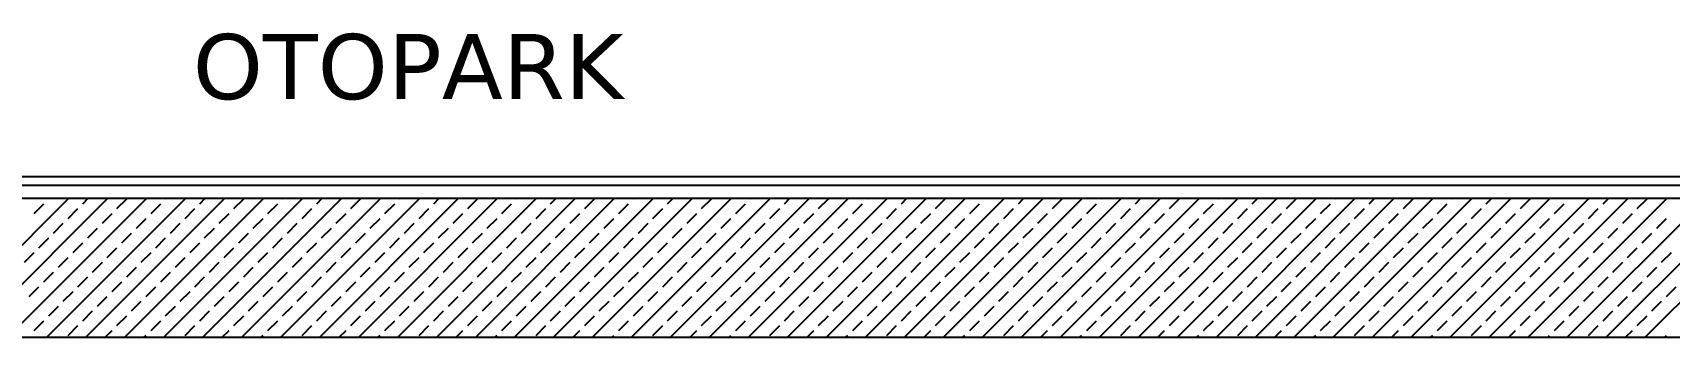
# Model space of a CAD drawing. Header units: millimetres. Extents: x 43168.9 to 43194.6, y -25545.1 to -25543.4.
# Drawn here: x 43183.3448 to 43183.4956, y -25544.5994 to -25544.5713 of the extents above; entities that cross this region are included whole.
import ezdxf
from ezdxf.enums import TextEntityAlignment as Align

# ---------------------------------------------------------------- set-up
doc = ezdxf.new("R2010")
doc.units = ezdxf.units.MM
doc.header["$LTSCALE"] = 200
doc.linetypes.add('kesit_$0$HIDDEN2', pattern=[0.1875, 0.125, -0.0625])
for name, color, linetype in [('kaplama-gnl_sgh', 30, 'Continuous'), ('kesit_$0$izd-alt_sgh', 8, 'kesit_$0$HIDDEN2'), ('kolon-b.a_sgh', 6, 'Continuous'), ('tarama-betonarme_sgh', 223, 'Continuous'), ('yazi-mahal_sgh', 12, 'Continuous')]:
    doc.layers.add(name, color=color, linetype=linetype)
doc.styles.add('text1', font='VERDANA.TTF')

msp = doc.modelspace()

# ---------------------------------------------------------------- linework, layer by layer
at = {"layer": 'kaplama-gnl_sgh'}
for p, q in [((43183.18405, -25544.58456), (43183.61769, -25544.58456)), ((43183.18405, -25544.58536), (43183.61769, -25544.58536))]:
    msp.add_line(p, q, dxfattribs=at)
at = {"layer": 'kesit_$0$izd-alt_sgh'}
msp.add_line((43183.07862, -25544.58656), (43185.19931, -25544.58656), dxfattribs=at)
at = {"layer": 'kolon-b.a_sgh'}
for p, q in [((43183.18305, -25544.58656), (43183.61869, -25544.58656)), ((43183.18305, -25544.59936), (43183.61869, -25544.59936))]:
    msp.add_line(p, q, dxfattribs=at)
at = {"layer": 'tarama-betonarme_sgh'}
for p, q in [((43183.33531, -25544.59936), (43183.34811, -25544.58656)), ((43183.3389, -25544.59936), (43183.3517, -25544.58656)), ((43183.34249, -25544.59936), (43183.35529, -25544.58656)), ((43183.34491, -25544.58796), (43183.34581, -25544.58706)), ((43183.34608, -25544.59936), (43183.35888, -25544.58656)), ((43183.34626, -25544.58662), (43183.34631, -25544.58656)), ((43183.34805, -25544.58841), (43183.34895, -25544.58751)), ((43183.3494, -25544.58706), (43183.3499, -25544.58656)), ((43183.34968, -25544.59936), (43183.36248, -25544.58656)), ((43183.35254, -25544.58751), (43183.35344, -25544.58662)), ((43183.35327, -25544.59936), (43183.36607, -25544.58656)), ((43183.35569, -25544.58796), (43183.35658, -25544.58706)), ((43183.35686, -25544.59936), (43183.36966, -25544.58656)), ((43183.35703, -25544.58662), (43183.35709, -25544.58656)), ((43183.35883, -25544.58841), (43183.35973, -25544.58751)), ((43183.36018, -25544.58706), (43183.36068, -25544.58656)), ((43183.36045, -25544.59936), (43183.37325, -25544.58656)), ((43183.36332, -25544.58751), (43183.36422, -25544.58662)), ((43183.36405, -25544.59936), (43183.37685, -25544.58656)), ((43183.36646, -25544.58796), (43183.36736, -25544.58706)), ((43183.36764, -25544.59936), (43183.38044, -25544.58656)), ((43183.36781, -25544.58662), (43183.36786, -25544.58656)), ((43183.3696, -25544.58841), (43183.3705, -25544.58751)), ((43183.37095, -25544.58706), (43183.37146, -25544.58656)), ((43183.37123, -25544.59936), (43183.38403, -25544.58656)), ((43183.37409, -25544.58751), (43183.37499, -25544.58662)), ((43183.37482, -25544.59936), (43183.38762, -25544.58656)), ((43183.37724, -25544.58796), (43183.37814, -25544.58706)), ((43183.37841, -25544.59936), (43183.39121, -25544.58656)), ((43183.37859, -25544.58662), (43183.37864, -25544.58656)), ((43183.38038, -25544.58841), (43183.38128, -25544.58751)), ((43183.38173, -25544.58706), (43183.38223, -25544.58656)), ((43183.38201, -25544.59936), (43183.39481, -25544.58656)), ((43183.38487, -25544.58751), (43183.38577, -25544.58662)), ((43183.3856, -25544.59936), (43183.3984, -25544.58656)), ((43183.38801, -25544.58796), (43183.38891, -25544.58706)), ((43183.38919, -25544.59936), (43183.40199, -25544.58656)), ((43183.38936, -25544.58662), (43183.38942, -25544.58656)), ((43183.39116, -25544.58841), (43183.39206, -25544.58751)), ((43183.3925, -25544.58706), (43183.39301, -25544.58656)), ((43183.39278, -25544.59936), (43183.40558, -25544.58656)), ((43183.39565, -25544.58751), (43183.39655, -25544.58662)), ((43183.39637, -25544.59936), (43183.40917, -25544.58656)), ((43183.39879, -25544.58796), (43183.39969, -25544.58706)), ((43183.39997, -25544.59936), (43183.41277, -25544.58656)), ((43183.40014, -25544.58662), (43183.40019, -25544.58656)), ((43183.40193, -25544.58841), (43183.40283, -25544.58751)), ((43183.40328, -25544.58706), (43183.40379, -25544.58656)), ((43183.40356, -25544.59936), (43183.41636, -25544.58656)), ((43183.40642, -25544.58751), (43183.40732, -25544.58662)), ((43183.40715, -25544.59936), (43183.41995, -25544.58656)), ((43183.40957, -25544.58796), (43183.41046, -25544.58706)), ((43183.41074, -25544.59936), (43183.42354, -25544.58656)), ((43183.41091, -25544.58662), (43183.41097, -25544.58656)), ((43183.41271, -25544.58841), (43183.41361, -25544.58751)), ((43183.41406, -25544.58706), (43183.41456, -25544.58656)), ((43183.41433, -25544.59936), (43183.42713, -25544.58656)), ((43183.4172, -25544.58751), (43183.4181, -25544.58662)), ((43183.41793, -25544.59936), (43183.43073, -25544.58656)), ((43183.42034, -25544.58796), (43183.42124, -25544.58706)), ((43183.42152, -25544.59936), (43183.43432, -25544.58656)), ((43183.42169, -25544.58662), (43183.42175, -25544.58656)), ((43183.42349, -25544.58841), (43183.42438, -25544.58751)), ((43183.42483, -25544.58706), (43183.42534, -25544.58656)), ((43183.42511, -25544.59936), (43183.43791, -25544.58656)), ((43183.42798, -25544.58751), (43183.42887, -25544.58662)), ((43183.4287, -25544.59936), (43183.4415, -25544.58656)), ((43183.43112, -25544.58796), (43183.43202, -25544.58706)), ((43183.4323, -25544.59936), (43183.4451, -25544.58656)), ((43183.43247, -25544.58662), (43183.43252, -25544.58656)), ((43183.43426, -25544.58841), (43183.43516, -25544.58751)), ((43183.43561, -25544.58706), (43183.43611, -25544.58656)), ((43183.43589, -25544.59936), (43183.44869, -25544.58656)), ((43183.43875, -25544.58751), (43183.43965, -25544.58662)), ((43183.43948, -25544.59936), (43183.45228, -25544.58656)), ((43183.4419, -25544.58796), (43183.44279, -25544.58706)), ((43183.44307, -25544.59936), (43183.45587, -25544.58656)), ((43183.44324, -25544.58662), (43183.4433, -25544.58656)), ((43183.44504, -25544.58841), (43183.44594, -25544.58751)), ((43183.44639, -25544.58706), (43183.44689, -25544.58656)), ((43183.44666, -25544.59936), (43183.45946, -25544.58656)), ((43183.44953, -25544.58751), (43183.45043, -25544.58662)), ((43183.45026, -25544.59936), (43183.46306, -25544.58656)), ((43183.45267, -25544.58796), (43183.45357, -25544.58706)), ((43183.45385, -25544.59936), (43183.46665, -25544.58656)), ((43183.45402, -25544.58662), (43183.45408, -25544.58656)), ((43183.45582, -25544.58841), (43183.45671, -25544.58751)), ((43183.45716, -25544.58706), (43183.45767, -25544.58656)), ((43183.45744, -25544.59936), (43183.47024, -25544.58656)), ((43183.46031, -25544.58751), (43183.4612, -25544.58662)), ((43183.46103, -25544.59936), (43183.47383, -25544.58656)), ((43183.46345, -25544.58796), (43183.46435, -25544.58706)), ((43183.46462, -25544.59936), (43183.47742, -25544.58656)), ((43183.4648, -25544.58662), (43183.46485, -25544.58656)), ((43183.46659, -25544.58841), (43183.46749, -25544.58751)), ((43183.46794, -25544.58706), (43183.46844, -25544.58656)), ((43183.46822, -25544.59936), (43183.48102, -25544.58656)), ((43183.47108, -25544.58751), (43183.47198, -25544.58662)), ((43183.47181, -25544.59936), (43183.48461, -25544.58656)), ((43183.47422, -25544.58796), (43183.47512, -25544.58706)), ((43183.4754, -25544.59936), (43183.4882, -25544.58656)), ((43183.47557, -25544.58662), (43183.47563, -25544.58656)), ((43183.47737, -25544.58841), (43183.47827, -25544.58751)), ((43183.47871, -25544.58706), (43183.47922, -25544.58656)), ((43183.47899, -25544.59936), (43183.49179, -25544.58656)), ((43183.48186, -25544.58751), (43183.48276, -25544.58662)), ((43183.48258, -25544.59936), (43183.49538, -25544.58656)), ((43183.485, -25544.58796), (43183.4859, -25544.58706)), ((43183.48618, -25544.59936), (43183.49898, -25544.58656)), ((43183.48635, -25544.58662), (43183.4864, -25544.58656)), ((43183.48814, -25544.58841), (43183.48904, -25544.58751)), ((43183.48949, -25544.58706), (43183.49, -25544.58656)), ((43183.48977, -25544.59936), (43183.50257, -25544.58656)), ((43183.49263, -25544.58751), (43183.49353, -25544.58662)), ((43183.49336, -25544.59936), (43183.50616, -25544.58656)), ((43183.34671, -25544.58976), (43183.3476, -25544.58886)), ((43183.3512, -25544.58886), (43183.35209, -25544.58796)), ((43183.35434, -25544.58931), (43183.35524, -25544.58841)), ((43183.35748, -25544.58976), (43183.35838, -25544.58886)), ((43183.36197, -25544.58886), (43183.36287, -25544.58796)), ((43183.36511, -25544.58931), (43183.36601, -25544.58841)), ((43183.36826, -25544.58976), (43183.36916, -25544.58886)), ((43183.37275, -25544.58886), (43183.37365, -25544.58796)), ((43183.37589, -25544.58931), (43183.37679, -25544.58841)), ((43183.37903, -25544.58976), (43183.37993, -25544.58886)), ((43183.38352, -25544.58886), (43183.38442, -25544.58796)), ((43183.38667, -25544.58931), (43183.38757, -25544.58841)), ((43183.38981, -25544.58976), (43183.39071, -25544.58886)), ((43183.3943, -25544.58886), (43183.3952, -25544.58796)), ((43183.39744, -25544.58931), (43183.39834, -25544.58841)), ((43183.40059, -25544.58976), (43183.40148, -25544.58886)), ((43183.40508, -25544.58886), (43183.40597, -25544.58796)), ((43183.40822, -25544.58931), (43183.40912, -25544.58841)), ((43183.41136, -25544.58976), (43183.41226, -25544.58886)), ((43183.41585, -25544.58886), (43183.41675, -25544.58796)), ((43183.419, -25544.58931), (43183.41989, -25544.58841)), ((43183.42214, -25544.58976), (43183.42304, -25544.58886)), ((43183.42663, -25544.58886), (43183.42753, -25544.58796)), ((43183.42977, -25544.58931), (43183.43067, -25544.58841)), ((43183.43292, -25544.58976), (43183.43381, -25544.58886)), ((43183.43741, -25544.58886), (43183.4383, -25544.58796)), ((43183.44055, -25544.58931), (43183.44145, -25544.58841)), ((43183.44369, -25544.58976), (43183.44459, -25544.58886)), ((43183.44818, -25544.58886), (43183.44908, -25544.58796)), ((43183.45133, -25544.58931), (43183.45222, -25544.58841)), ((43183.45447, -25544.58976), (43183.45537, -25544.58886)), ((43183.45896, -25544.58886), (43183.45986, -25544.58796)), ((43183.4621, -25544.58931), (43183.463, -25544.58841)), ((43183.46524, -25544.58976), (43183.46614, -25544.58886)), ((43183.46973, -25544.58886), (43183.47063, -25544.58796)), ((43183.47288, -25544.58931), (43183.47378, -25544.58841)), ((43183.47602, -25544.58976), (43183.47692, -25544.58886)), ((43183.48051, -25544.58886), (43183.48141, -25544.58796)), ((43183.48365, -25544.58931), (43183.48455, -25544.58841)), ((43183.4868, -25544.58976), (43183.4877, -25544.58886)), ((43183.49129, -25544.58886), (43183.49219, -25544.58796)), ((43183.49443, -25544.58931), (43183.49533, -25544.58841)), ((43183.34536, -25544.59111), (43183.34626, -25544.59021)), ((43183.3485, -25544.59155), (43183.3494, -25544.59066)), ((43183.34985, -25544.59021), (43183.35075, -25544.58931)), ((43183.35299, -25544.59066), (43183.35389, -25544.58976)), ((43183.35613, -25544.59111), (43183.35703, -25544.59021)), ((43183.35928, -25544.59155), (43183.36018, -25544.59066)), ((43183.36062, -25544.59021), (43183.36152, -25544.58931)), ((43183.36377, -25544.59066), (43183.36467, -25544.58976)), ((43183.36691, -25544.59111), (43183.36781, -25544.59021)), ((43183.37005, -25544.59155), (43183.37095, -25544.59066)), ((43183.3714, -25544.59021), (43183.3723, -25544.58931)), ((43183.37454, -25544.59066), (43183.37544, -25544.58976)), ((43183.37769, -25544.59111), (43183.37859, -25544.59021)), ((43183.38083, -25544.59155), (43183.38173, -25544.59066)), ((43183.38218, -25544.59021), (43183.38308, -25544.58931)), ((43183.38532, -25544.59066), (43183.38622, -25544.58976)), ((43183.38846, -25544.59111), (43183.38936, -25544.59021)), ((43183.39161, -25544.59155), (43183.3925, -25544.59066)), ((43183.39295, -25544.59021), (43183.39385, -25544.58931)), ((43183.3961, -25544.59066), (43183.39699, -25544.58976)), ((43183.39924, -25544.59111), (43183.40014, -25544.59021)), ((43183.40238, -25544.59155), (43183.40328, -25544.59066)), ((43183.40373, -25544.59021), (43183.40463, -25544.58931)), ((43183.40687, -25544.59066), (43183.40777, -25544.58976)), ((43183.41002, -25544.59111), (43183.41091, -25544.59021)), ((43183.41316, -25544.59155), (43183.41406, -25544.59066)), ((43183.41451, -25544.59021), (43183.4154, -25544.58931)), ((43183.41765, -25544.59066), (43183.41855, -25544.58976)), ((43183.42079, -25544.59111), (43183.42169, -25544.59021)), ((43183.42394, -25544.59155), (43183.42483, -25544.59066)), ((43183.42528, -25544.59021), (43183.42618, -25544.58931)), ((43183.42843, -25544.59066), (43183.42932, -25544.58976)), ((43183.43157, -25544.59111), (43183.43247, -25544.59021)), ((43183.43471, -25544.59155), (43183.43561, -25544.59066)), ((43183.43606, -25544.59021), (43183.43696, -25544.58931)), ((43183.4392, -25544.59066), (43183.4401, -25544.58976)), ((43183.44234, -25544.59111), (43183.44324, -25544.59021)), ((43183.44549, -25544.59155), (43183.44639, -25544.59066)), ((43183.44683, -25544.59021), (43183.44773, -25544.58931)), ((43183.44998, -25544.59066), (43183.45088, -25544.58976)), ((43183.45312, -25544.59111), (43183.45402, -25544.59021)), ((43183.45626, -25544.59155), (43183.45716, -25544.59066)), ((43183.45761, -25544.59021), (43183.45851, -25544.58931)), ((43183.46075, -25544.59066), (43183.46165, -25544.58976)), ((43183.4639, -25544.59111), (43183.4648, -25544.59021)), ((43183.46704, -25544.59155), (43183.46794, -25544.59066)), ((43183.46839, -25544.59021), (43183.46929, -25544.58931)), ((43183.47153, -25544.59066), (43183.47243, -25544.58976)), ((43183.47467, -25544.59111), (43183.47557, -25544.59021)), ((43183.47782, -25544.59155), (43183.47871, -25544.59066)), ((43183.47916, -25544.59021), (43183.48006, -25544.58931)), ((43183.48231, -25544.59066), (43183.48321, -25544.58976)), ((43183.48545, -25544.59111), (43183.48635, -25544.59021)), ((43183.48859, -25544.59155), (43183.48949, -25544.59066)), ((43183.48994, -25544.59021), (43183.49084, -25544.58931)), ((43183.49308, -25544.59066), (43183.49398, -25544.58976)), ((43183.34401, -25544.59245), (43183.34491, -25544.59155)), ((43183.34715, -25544.5929), (43183.34805, -25544.592)), ((43183.35164, -25544.592), (43183.35254, -25544.59111)), ((43183.35479, -25544.59245), (43183.35569, -25544.59155)), ((43183.35793, -25544.5929), (43183.35883, -25544.592)), ((43183.36242, -25544.592), (43183.36332, -25544.59111)), ((43183.36556, -25544.59245), (43183.36646, -25544.59155)), ((43183.36871, -25544.5929), (43183.3696, -25544.592)), ((43183.3732, -25544.592), (43183.37409, -25544.59111)), ((43183.37634, -25544.59245), (43183.37724, -25544.59155)), ((43183.37948, -25544.5929), (43183.38038, -25544.592)), ((43183.38397, -25544.592), (43183.38487, -25544.59111)), ((43183.38712, -25544.59245), (43183.38801, -25544.59155)), ((43183.39026, -25544.5929), (43183.39116, -25544.592)), ((43183.39475, -25544.592), (43183.39565, -25544.59111)), ((43183.39789, -25544.59245), (43183.39879, -25544.59155)), ((43183.40104, -25544.5929), (43183.40193, -25544.592)), ((43183.40553, -25544.592), (43183.40642, -25544.59111)), ((43183.40867, -25544.59245), (43183.40957, -25544.59155)), ((43183.41181, -25544.5929), (43183.41271, -25544.592)), ((43183.4163, -25544.592), (43183.4172, -25544.59111)), ((43183.41945, -25544.59245), (43183.42034, -25544.59155)), ((43183.42259, -25544.5929), (43183.42349, -25544.592)), ((43183.42708, -25544.592), (43183.42798, -25544.59111)), ((43183.43022, -25544.59245), (43183.43112, -25544.59155)), ((43183.43336, -25544.5929), (43183.43426, -25544.592)), ((43183.43785, -25544.592), (43183.43875, -25544.59111)), ((43183.441, -25544.59245), (43183.4419, -25544.59155)), ((43183.44414, -25544.5929), (43183.44504, -25544.592)), ((43183.44863, -25544.592), (43183.44953, -25544.59111)), ((43183.45177, -25544.59245), (43183.45267, -25544.59155)), ((43183.45492, -25544.5929), (43183.45582, -25544.592)), ((43183.45941, -25544.592), (43183.46031, -25544.59111)), ((43183.46255, -25544.59245), (43183.46345, -25544.59155)), ((43183.46569, -25544.5929), (43183.46659, -25544.592)), ((43183.47018, -25544.592), (43183.47108, -25544.59111)), ((43183.47333, -25544.59245), (43183.47422, -25544.59155)), ((43183.47647, -25544.5929), (43183.47737, -25544.592)), ((43183.48096, -25544.592), (43183.48186, -25544.59111)), ((43183.4841, -25544.59245), (43183.485, -25544.59155)), ((43183.48725, -25544.5929), (43183.48814, -25544.592)), ((43183.49174, -25544.592), (43183.49263, -25544.59111)), ((43183.49488, -25544.59245), (43183.49578, -25544.59155)), ((43183.34581, -25544.59425), (43183.34671, -25544.59335)), ((43183.3503, -25544.59335), (43183.3512, -25544.59245)), ((43183.35344, -25544.5938), (43183.35434, -25544.5929)), ((43183.35658, -25544.59425), (43183.35748, -25544.59335)), ((43183.36107, -25544.59335), (43183.36197, -25544.59245)), ((43183.36422, -25544.5938), (43183.36511, -25544.5929)), ((43183.36736, -25544.59425), (43183.36826, -25544.59335)), ((43183.37185, -25544.59335), (43183.37275, -25544.59245)), ((43183.37499, -25544.5938), (43183.37589, -25544.5929)), ((43183.37814, -25544.59425), (43183.37903, -25544.59335)), ((43183.38263, -25544.59335), (43183.38352, -25544.59245)), ((43183.38577, -25544.5938), (43183.38667, -25544.5929)), ((43183.38891, -25544.59425), (43183.38981, -25544.59335)), ((43183.3934, -25544.59335), (43183.3943, -25544.59245)), ((43183.39655, -25544.5938), (43183.39744, -25544.5929)), ((43183.39969, -25544.59425), (43183.40059, -25544.59335)), ((43183.40418, -25544.59335), (43183.40508, -25544.59245)), ((43183.40732, -25544.5938), (43183.40822, -25544.5929)), ((43183.41046, -25544.59425), (43183.41136, -25544.59335)), ((43183.41496, -25544.59335), (43183.41585, -25544.59245)), ((43183.4181, -25544.5938), (43183.419, -25544.5929)), ((43183.42124, -25544.59425), (43183.42214, -25544.59335)), ((43183.42573, -25544.59335), (43183.42663, -25544.59245)), ((43183.42887, -25544.5938), (43183.42977, -25544.5929)), ((43183.43202, -25544.59425), (43183.43292, -25544.59335)), ((43183.43651, -25544.59335), (43183.43741, -25544.59245)), ((43183.43965, -25544.5938), (43183.44055, -25544.5929)), ((43183.44279, -25544.59425), (43183.44369, -25544.59335)), ((43183.44728, -25544.59335), (43183.44818, -25544.59245)), ((43183.45043, -25544.5938), (43183.45133, -25544.5929)), ((43183.45357, -25544.59425), (43183.45447, -25544.59335)), ((43183.45806, -25544.59335), (43183.45896, -25544.59245)), ((43183.4612, -25544.5938), (43183.4621, -25544.5929)), ((43183.46435, -25544.59425), (43183.46524, -25544.59335)), ((43183.46884, -25544.59335), (43183.46973, -25544.59245)), ((43183.47198, -25544.5938), (43183.47288, -25544.5929)), ((43183.47512, -25544.59425), (43183.47602, -25544.59335)), ((43183.47961, -25544.59335), (43183.48051, -25544.59245)), ((43183.48276, -25544.5938), (43183.48365, -25544.5929)), ((43183.4859, -25544.59425), (43183.4868, -25544.59335)), ((43183.49039, -25544.59335), (43183.49129, -25544.59245)), ((43183.49353, -25544.5938), (43183.49443, -25544.5929)), ((43183.34446, -25544.5956), (43183.34536, -25544.5947)), ((43183.3476, -25544.59604), (43183.3485, -25544.59515)), ((43183.34895, -25544.5947), (43183.34985, -25544.5938)), ((43183.35209, -25544.59515), (43183.35299, -25544.59425)), ((43183.35524, -25544.5956), (43183.35613, -25544.5947)), ((43183.35838, -25544.59604), (43183.35928, -25544.59515)), ((43183.35973, -25544.5947), (43183.36062, -25544.5938)), ((43183.36287, -25544.59515), (43183.36377, -25544.59425)), ((43183.36601, -25544.5956), (43183.36691, -25544.5947)), ((43183.36916, -25544.59604), (43183.37005, -25544.59515)), ((43183.3705, -25544.5947), (43183.3714, -25544.5938)), ((43183.37365, -25544.59515), (43183.37454, -25544.59425)), ((43183.37679, -25544.5956), (43183.37769, -25544.5947)), ((43183.37993, -25544.59604), (43183.38083, -25544.59515)), ((43183.38128, -25544.5947), (43183.38218, -25544.5938)), ((43183.38442, -25544.59515), (43183.38532, -25544.59425)), ((43183.38757, -25544.5956), (43183.38846, -25544.5947)), ((43183.39071, -25544.59604), (43183.39161, -25544.59515)), ((43183.39206, -25544.5947), (43183.39295, -25544.5938)), ((43183.3952, -25544.59515), (43183.3961, -25544.59425)), ((43183.39834, -25544.5956), (43183.39924, -25544.5947)), ((43183.40148, -25544.59604), (43183.40238, -25544.59515)), ((43183.40283, -25544.5947), (43183.40373, -25544.5938)), ((43183.40597, -25544.59515), (43183.40687, -25544.59425)), ((43183.40912, -25544.5956), (43183.41002, -25544.5947)), ((43183.41226, -25544.59604), (43183.41316, -25544.59515)), ((43183.41361, -25544.5947), (43183.41451, -25544.5938)), ((43183.41675, -25544.59515), (43183.41765, -25544.59425)), ((43183.41989, -25544.5956), (43183.42079, -25544.5947)), ((43183.42304, -25544.59604), (43183.42394, -25544.59515)), ((43183.42438, -25544.5947), (43183.42528, -25544.5938)), ((43183.42753, -25544.59515), (43183.42843, -25544.59425)), ((43183.43067, -25544.5956), (43183.43157, -25544.5947)), ((43183.43381, -25544.59604), (43183.43471, -25544.59515)), ((43183.43516, -25544.5947), (43183.43606, -25544.5938)), ((43183.4383, -25544.59515), (43183.4392, -25544.59425)), ((43183.44145, -25544.5956), (43183.44234, -25544.5947)), ((43183.44459, -25544.59604), (43183.44549, -25544.59515)), ((43183.44594, -25544.5947), (43183.44683, -25544.5938)), ((43183.44908, -25544.59515), (43183.44998, -25544.59425)), ((43183.45222, -25544.5956), (43183.45312, -25544.5947)), ((43183.45537, -25544.59604), (43183.45626, -25544.59515)), ((43183.45671, -25544.5947), (43183.45761, -25544.5938)), ((43183.45986, -25544.59515), (43183.46075, -25544.59425)), ((43183.463, -25544.5956), (43183.4639, -25544.5947)), ((43183.46614, -25544.59604), (43183.46704, -25544.59515)), ((43183.46749, -25544.5947), (43183.46839, -25544.5938)), ((43183.47063, -25544.59515), (43183.47153, -25544.59425)), ((43183.47378, -25544.5956), (43183.47467, -25544.5947)), ((43183.47692, -25544.59604), (43183.47782, -25544.59515)), ((43183.47827, -25544.5947), (43183.47916, -25544.5938)), ((43183.48141, -25544.59515), (43183.48231, -25544.59425)), ((43183.48455, -25544.5956), (43183.48545, -25544.5947)), ((43183.4877, -25544.59604), (43183.48859, -25544.59515)), ((43183.48904, -25544.5947), (43183.48994, -25544.5938)), ((43183.49219, -25544.59515), (43183.49308, -25544.59425)), ((43183.49533, -25544.5956), (43183.49623, -25544.5947)), ((43183.34626, -25544.59739), (43183.34715, -25544.59649)), ((43183.35075, -25544.59649), (43183.35164, -25544.5956)), ((43183.35389, -25544.59694), (43183.35479, -25544.59604)), ((43183.35703, -25544.59739), (43183.35793, -25544.59649)), ((43183.36152, -25544.59649), (43183.36242, -25544.5956)), ((43183.36467, -25544.59694), (43183.36556, -25544.59604)), ((43183.36781, -25544.59739), (43183.36871, -25544.59649)), ((43183.3723, -25544.59649), (43183.3732, -25544.5956)), ((43183.37544, -25544.59694), (43183.37634, -25544.59604)), ((43183.37859, -25544.59739), (43183.37948, -25544.59649)), ((43183.38308, -25544.59649), (43183.38397, -25544.5956)), ((43183.38622, -25544.59694), (43183.38712, -25544.59604)), ((43183.38936, -25544.59739), (43183.39026, -25544.59649)), ((43183.39385, -25544.59649), (43183.39475, -25544.5956)), ((43183.39699, -25544.59694), (43183.39789, -25544.59604)), ((43183.40014, -25544.59739), (43183.40104, -25544.59649)), ((43183.40463, -25544.59649), (43183.40553, -25544.5956)), ((43183.40777, -25544.59694), (43183.40867, -25544.59604)), ((43183.41091, -25544.59739), (43183.41181, -25544.59649)), ((43183.4154, -25544.59649), (43183.4163, -25544.5956)), ((43183.41855, -25544.59694), (43183.41945, -25544.59604)), ((43183.42169, -25544.59739), (43183.42259, -25544.59649)), ((43183.42618, -25544.59649), (43183.42708, -25544.5956)), ((43183.42932, -25544.59694), (43183.43022, -25544.59604)), ((43183.43247, -25544.59739), (43183.43336, -25544.59649)), ((43183.43696, -25544.59649), (43183.43785, -25544.5956)), ((43183.4401, -25544.59694), (43183.441, -25544.59604)), ((43183.44324, -25544.59739), (43183.44414, -25544.59649)), ((43183.44773, -25544.59649), (43183.44863, -25544.5956)), ((43183.45088, -25544.59694), (43183.45177, -25544.59604)), ((43183.45402, -25544.59739), (43183.45492, -25544.59649)), ((43183.45851, -25544.59649), (43183.45941, -25544.5956)), ((43183.46165, -25544.59694), (43183.46255, -25544.59604)), ((43183.4648, -25544.59739), (43183.46569, -25544.59649)), ((43183.46929, -25544.59649), (43183.47018, -25544.5956)), ((43183.47243, -25544.59694), (43183.47333, -25544.59604)), ((43183.47557, -25544.59739), (43183.47647, -25544.59649)), ((43183.48006, -25544.59649), (43183.48096, -25544.5956)), ((43183.48321, -25544.59694), (43183.4841, -25544.59604)), ((43183.48635, -25544.59739), (43183.48725, -25544.59649)), ((43183.49084, -25544.59649), (43183.49174, -25544.5956)), ((43183.49398, -25544.59694), (43183.49488, -25544.59604)), ((43183.34491, -25544.59874), (43183.34581, -25544.59784)), ((43183.3494, -25544.59784), (43183.3503, -25544.59694)), ((43183.35254, -25544.59829), (43183.35344, -25544.59739)), ((43183.35569, -25544.59874), (43183.35658, -25544.59784)), ((43183.36018, -25544.59784), (43183.36107, -25544.59694)), ((43183.36332, -25544.59829), (43183.36422, -25544.59739)), ((43183.36646, -25544.59874), (43183.36736, -25544.59784)), ((43183.37095, -25544.59784), (43183.37185, -25544.59694)), ((43183.37409, -25544.59829), (43183.37499, -25544.59739)), ((43183.37724, -25544.59874), (43183.37814, -25544.59784)), ((43183.38173, -25544.59784), (43183.38263, -25544.59694)), ((43183.38487, -25544.59829), (43183.38577, -25544.59739)), ((43183.38801, -25544.59874), (43183.38891, -25544.59784)), ((43183.3925, -25544.59784), (43183.3934, -25544.59694)), ((43183.39565, -25544.59829), (43183.39655, -25544.59739)), ((43183.39879, -25544.59874), (43183.39969, -25544.59784)), ((43183.40328, -25544.59784), (43183.40418, -25544.59694)), ((43183.40642, -25544.59829), (43183.40732, -25544.59739)), ((43183.40957, -25544.59874), (43183.41046, -25544.59784)), ((43183.41406, -25544.59784), (43183.41496, -25544.59694)), ((43183.4172, -25544.59829), (43183.4181, -25544.59739)), ((43183.42034, -25544.59874), (43183.42124, -25544.59784)), ((43183.42483, -25544.59784), (43183.42573, -25544.59694)), ((43183.42798, -25544.59829), (43183.42887, -25544.59739)), ((43183.43112, -25544.59874), (43183.43202, -25544.59784)), ((43183.43561, -25544.59784), (43183.43651, -25544.59694)), ((43183.43875, -25544.59829), (43183.43965, -25544.59739)), ((43183.4419, -25544.59874), (43183.44279, -25544.59784)), ((43183.44639, -25544.59784), (43183.44728, -25544.59694)), ((43183.44953, -25544.59829), (43183.45043, -25544.59739)), ((43183.45267, -25544.59874), (43183.45357, -25544.59784)), ((43183.45716, -25544.59784), (43183.45806, -25544.59694)), ((43183.46031, -25544.59829), (43183.4612, -25544.59739)), ((43183.46345, -25544.59874), (43183.46435, -25544.59784)), ((43183.46794, -25544.59784), (43183.46884, -25544.59694)), ((43183.47108, -25544.59829), (43183.47198, -25544.59739)), ((43183.47422, -25544.59874), (43183.47512, -25544.59784)), ((43183.47871, -25544.59784), (43183.47961, -25544.59694)), ((43183.48186, -25544.59829), (43183.48276, -25544.59739)), ((43183.485, -25544.59874), (43183.4859, -25544.59784)), ((43183.48949, -25544.59784), (43183.49039, -25544.59694)), ((43183.49263, -25544.59829), (43183.49353, -25544.59739)), ((43183.34805, -25544.59919), (43183.34895, -25544.59829)), ((43183.35147, -25544.59936), (43183.35209, -25544.59874)), ((43183.35506, -25544.59936), (43183.35524, -25544.59919)), ((43183.35883, -25544.59919), (43183.35973, -25544.59829)), ((43183.36225, -25544.59936), (43183.36287, -25544.59874)), ((43183.36584, -25544.59936), (43183.36601, -25544.59919)), ((43183.3696, -25544.59919), (43183.3705, -25544.59829)), ((43183.37303, -25544.59936), (43183.37365, -25544.59874)), ((43183.37662, -25544.59936), (43183.37679, -25544.59919)), ((43183.38038, -25544.59919), (43183.38128, -25544.59829)), ((43183.3838, -25544.59936), (43183.38442, -25544.59874)), ((43183.38739, -25544.59936), (43183.38757, -25544.59919)), ((43183.39116, -25544.59919), (43183.39206, -25544.59829)), ((43183.39458, -25544.59936), (43183.3952, -25544.59874)), ((43183.39817, -25544.59936), (43183.39834, -25544.59919)), ((43183.40193, -25544.59919), (43183.40283, -25544.59829)), ((43183.40535, -25544.59936), (43183.40597, -25544.59874)), ((43183.40895, -25544.59936), (43183.40912, -25544.59919)), ((43183.41271, -25544.59919), (43183.41361, -25544.59829)), ((43183.41613, -25544.59936), (43183.41675, -25544.59874)), ((43183.41972, -25544.59936), (43183.41989, -25544.59919)), ((43183.42349, -25544.59919), (43183.42438, -25544.59829)), ((43183.42691, -25544.59936), (43183.42753, -25544.59874)), ((43183.4305, -25544.59936), (43183.43067, -25544.59919)), ((43183.43426, -25544.59919), (43183.43516, -25544.59829)), ((43183.43768, -25544.59936), (43183.4383, -25544.59874)), ((43183.44128, -25544.59936), (43183.44145, -25544.59919)), ((43183.44504, -25544.59919), (43183.44594, -25544.59829)), ((43183.44846, -25544.59936), (43183.44908, -25544.59874)), ((43183.45205, -25544.59936), (43183.45222, -25544.59919)), ((43183.45582, -25544.59919), (43183.45671, -25544.59829)), ((43183.45924, -25544.59936), (43183.45986, -25544.59874)), ((43183.46283, -25544.59936), (43183.463, -25544.59919)), ((43183.46659, -25544.59919), (43183.46749, -25544.59829)), ((43183.47001, -25544.59936), (43183.47063, -25544.59874)), ((43183.4736, -25544.59936), (43183.47378, -25544.59919)), ((43183.47737, -25544.59919), (43183.47827, -25544.59829)), ((43183.48079, -25544.59936), (43183.48141, -25544.59874)), ((43183.48438, -25544.59936), (43183.48455, -25544.59919)), ((43183.48814, -25544.59919), (43183.48904, -25544.59829)), ((43183.49156, -25544.59936), (43183.49219, -25544.59874)), ((43183.49516, -25544.59936), (43183.49533, -25544.59919))]:
    msp.add_line(p, q, dxfattribs=at)

# ---------------------------------------------------------------- texts
at = {"layer": 'yazi-mahal_sgh', "style": 'text1'}
msp.add_text('OTOPARK', height=0.006, dxfattribs=at).set_placement((43183.39922, -25544.57742), align=Align.RIGHT)

doc.saveas('drawing.dxf')
